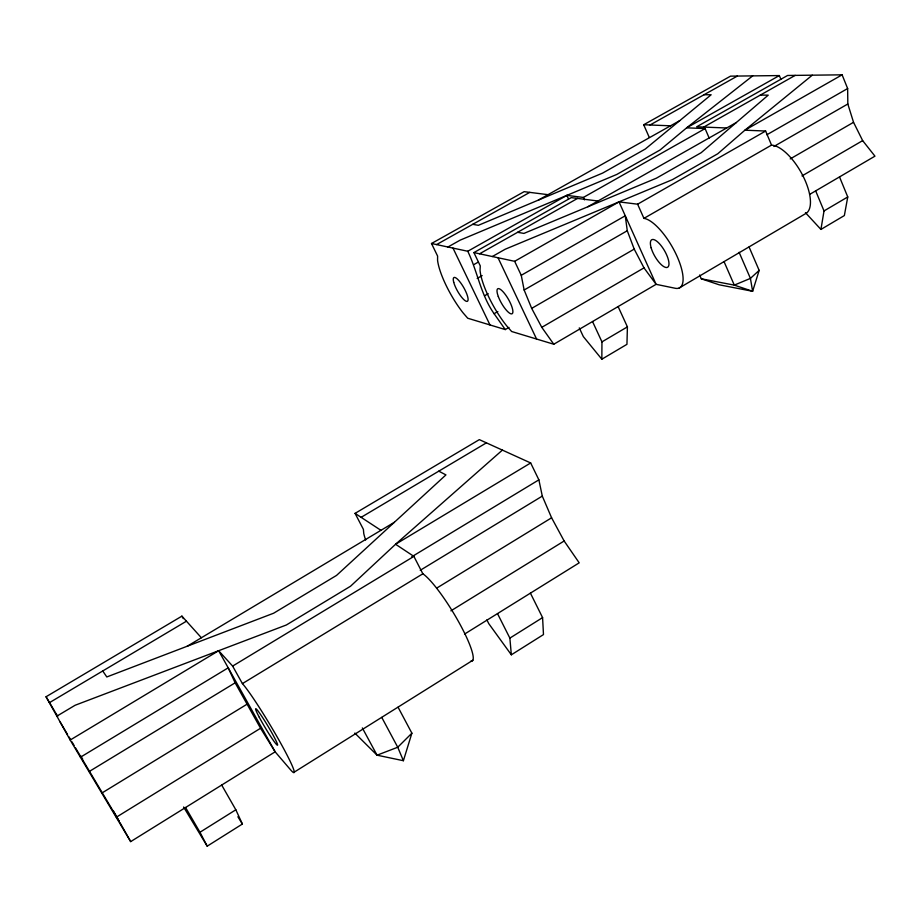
<?xml version="1.0" encoding="UTF-8"?>
<svg xmlns="http://www.w3.org/2000/svg" width="921" height="921" viewBox="0 0 921 921"><rect width="100%" height="100%" fill="white"/><g stroke="black" fill="none" stroke-linecap="round" stroke-linejoin="round"><path stroke-width="1.38" d="M618.106 306.566L627.408 326.874L626.948 344.327L601.839 359.202L601.954 341.875L592.537 321.544M805.449 212.67L820.933 229.433L824.019 210.944L815.672 190.877M839.515 176.913L847.757 196.956L844.361 215.56L820.933 229.433M354.838 733.081L377.057 755.185L403.398 760.711L411.883 733.185L398.079 707.224M749.072 246.989L759.157 270.371L752.63 291.289L719.186 284.796L701.295 278.798L699.626 275.011M411.883 733.185L397.745 747.242L377.057 755.185L362.344 727.947M759.157 270.371L750.419 278.395L734.29 285.119L701.295 278.798M502.394 450.104L395.57 544.253L350.521 586.24L286.35 624.991L75.119 705.256L56.86 716.147M812.276 75.188L744.893 130.195L717.77 153.761L672.33 179.699L505.238 249.211L492.332 256.522M752.676 75.89L686.652 127.835L660.023 150.019L616.805 174.437L460.189 240.128L447.928 247.012M183.613 807.015L207.202 846.169L242.384 824.03L235.834 809.789L221.685 785.049M486.887 619.914L488.798 623.69L511.339 654.808L543.482 634.581L542.584 617.611L530.415 593.147M294.26 772.12L472.864 660.253M207.202 846.169L199.961 832.262L235.834 809.789M511.339 654.808L509.866 638.115L542.584 617.611M130.678 841.621L275.149 751.824L290.391 769.611A53.199 3.972 59.1 0 0 280.237 742.395A53.199 3.972 59.1 0 0 242.407 683.612L232.633 666.09L218.645 650.721L70.192 740.035L130.678 841.621L119.949 822.568M464.564 634.074L579.194 562.835L564.147 540.995L551.598 517.798L542.296 496.108L538.877 479.853L530.669 462.964L479.334 439.628L355.069 513.365L363.404 529.368L363.76 533.501A57.436 9.417 59 0 0 365.649 539.994M116.322 817.215L260.551 728.258L235.143 682.818L228.201 667.829L80.426 757.235M450.887 610.853L564.147 540.995M101.955 792.993L246.782 704.358M436.669 588.139L551.598 517.798M89.141 771.556L235.143 682.818M420.252 570.295L542.296 496.108M242.407 683.612L422.854 573.795A51.795 9.037 58.7 0 1 459.602 623.563A51.795 9.037 58.7 0 1 470.7 661.243M411.699 556.814L538.877 479.853M232.633 666.09L413.897 556.388L422.854 573.795M530.669 462.964L395.57 544.253L413.897 556.388M187.159 646.266L394.361 522.299M49.366 702.711L186.456 621.191M361.124 517.337L486.415 442.84M70.192 740.035L46.05 696.76L181.909 616.137L201.365 637.758M601.954 341.875L627.408 326.874M824.019 210.944L847.757 196.956M679.157 288.02L805.196 213.868A38.901 16.417 60.2 0 0 803.48 176.913A38.901 16.417 60.2 0 0 771.533 145.104L765.627 131.035L744.893 130.195L842.105 74.831L847.642 88.543L847.827 103.992L853.537 122.309L862.655 140.625L874.95 156.167L809.651 194.4M553.786 344.235L656.097 284.324L675.174 288.261A39.684 13.976 60 0 0 677.062 256.349A39.684 13.976 60 0 0 643.94 218.369L637.608 204.197L619.016 201.872L514.643 261.311L473.901 252.584L480.267 265.881L480.048 270.29A45.601 12.606 60.2 0 0 506.608 325.781L511.639 331.502L553.786 344.235L541.79 327.346L531.682 308.385L524.141 290L521.251 275.298L514.643 261.311M541.79 327.346L643.998 267.873L656.097 284.324L619.016 201.872M801.995 175.923L862.655 140.625M548.018 194.676L524.141 191.66L431.512 243.501L437.602 256.084L437.567 260.286A43.103 11.236 60.4 0 0 463.067 312.852L467.718 318.229L505.284 329.58L508.968 327.45M531.682 308.385L634.212 249.107L627.27 230.745L625.267 215.779L521.251 275.298M790.218 158.919L853.537 122.309M643.94 218.369L771.533 145.104M524.141 290L627.27 230.745M773.882 146.485L847.827 103.992M431.512 243.501L467.764 251.26C477.596 271.637 480.681 294.72 494.105 313.693L497.835 311.54M484.504 295.791L488.211 293.684M766.882 134.754L847.642 88.543M637.608 204.197L765.627 131.035M587.886 206.741L736.374 122.493M477.182 278.407L482.144 275.586M479.588 253.793L577.548 198.418M703.736 127.086L795.191 75.384M467.764 251.26L566.875 195.379L583.373 197.439L705.095 128.583L709.251 138.242M474.085 264.465L477.838 262.335M780.95 79.459L779.339 75.568L686.652 127.835L705.095 128.583M473.901 252.584L571.25 197.624L598.005 201.008M538.394 200.087L679.79 120.605M649.167 137.171L643.698 124.749L730.537 76.144L779.339 75.568M436.577 244.583L529.771 192.374M650.042 124.991L737.376 76.063M842.105 74.831L787.582 75.476L696.656 126.81L726.681 127.984M704.07 94.725L711.139 94.771L645.264 149.052L602.622 173.09L478.356 225.323L472.738 224.321M760.332 95.093L768.218 95.151L701.192 152.679L656.385 178.179L523.922 233.416L517.614 232.299M643.698 124.749L670.557 125.797M438.787 471.161L445.937 474.902L336.533 575.418L273.641 613.213L106.801 676.958L102.738 670.972M355.069 513.365L380.937 530.323M601.839 359.202L583.338 336.602L579.274 327.888M494.105 313.693L505.284 329.58M55.686 712.958L57.758 716.262M260.551 728.258L275.149 751.824L218.645 650.721M237.883 816.754L242.384 824.03M60.233 722.191L67.532 734.44M68.983 736.892L70.445 739.333M71.896 741.785L74.083 745.457M75.545 747.91L81.37 757.707M82.832 760.147L119.281 821.371L118.89 820.692M46.05 696.76L54.995 711.795M80.887 756.095L82.706 759.192M185.57 807.498L199.961 832.262M181.909 616.137L183.302 618.613M113.364 810.883L118.199 819.471M381.766 717.413L397.745 747.242L403.398 760.711M634.212 249.107L643.998 267.873M497.501 613.605L509.866 638.115M452.994 248.094L489.984 324.952M498.019 257.742L536.586 339.043M566.875 195.379L568.51 198.959M583.373 197.439L584.49 199.869M724.067 261.691L734.29 285.119L752.63 291.289L750.419 278.395L739.114 252.308M259.308 717.309A21.275 1.589 59.1 0 0 277.405 745.216A21.275 1.589 59.1 0 0 263.118 718.334A21.275 1.589 59.1 0 0 259.308 717.309M498.296 296.527A14.437 3.995 60.2 0 0 512.064 313.773A14.437 3.995 60.2 0 0 504.443 293.373A14.437 3.995 60.2 0 0 498.296 296.527M651.147 247.841A15.876 5.584 60 0 0 667.138 267.447A15.876 5.584 60 0 0 660.76 245.216A15.876 5.584 60 0 0 651.147 247.841M453.731 282.31A13.642 3.557 60.4 0 0 466.417 301.34A13.642 3.557 60.4 0 0 461.893 284.601A13.642 3.557 60.4 0 0 453.731 282.31"/></g></svg>
